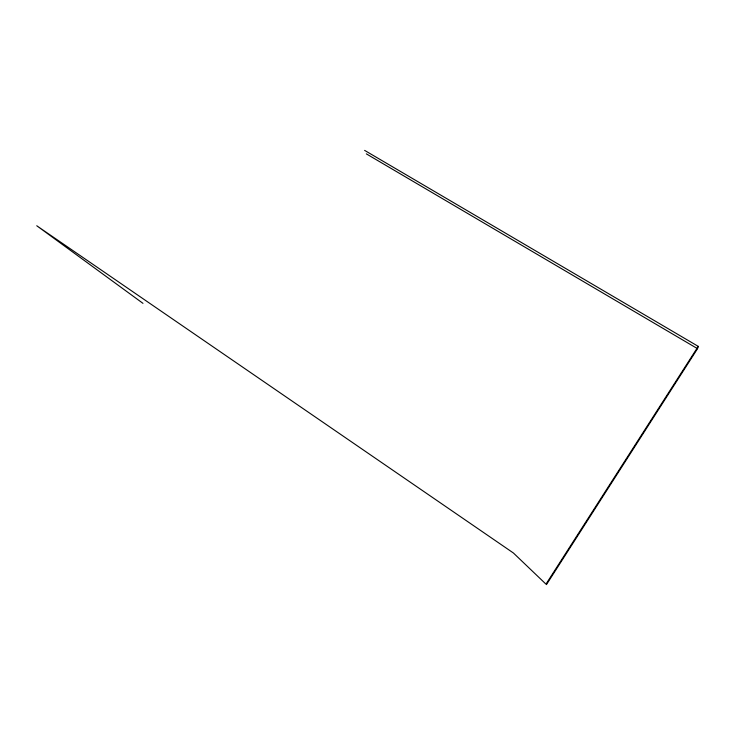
<?xml version="1.0" encoding="UTF-8"?>
<svg xmlns="http://www.w3.org/2000/svg" width="735" height="735" viewBox="0 0 735 735"><rect width="100%" height="100%" fill="white"/><g stroke="black" fill="none" stroke-linecap="round" stroke-linejoin="round"><path stroke-width="1.1" d="M546.463 584.61L697.533 348.675L698.25 346.369L364.624 150.39M698.25 346.369L545.976 584.141L513.416 553.005L36.75 225.755L142.967 303.353M366.324 153.854L697.533 348.675"/></g></svg>
